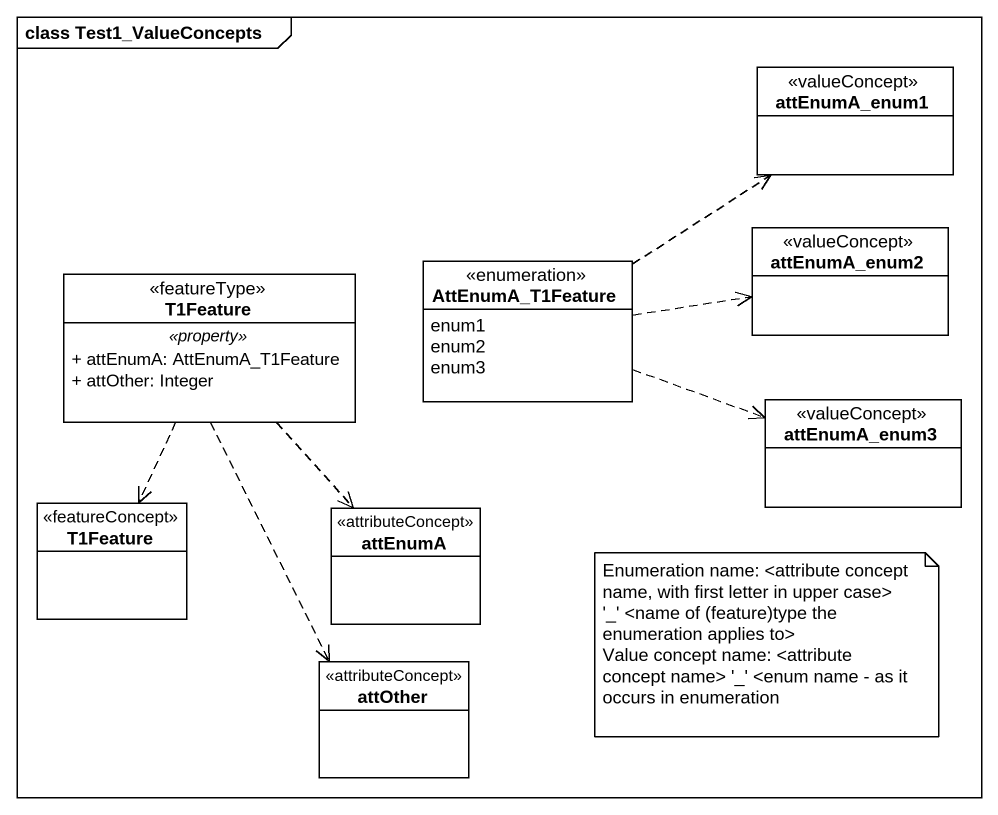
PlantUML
@startuml
mainframe class Test1_ValueConcepts
hide circle
hide empty members
skinparam classAttributeIconSize 0
class attEnumA_enum1 <<valueConcept>>
class T1Feature <<featureType>> {
  .. <<property>> ..
  + attEnumA: AttEnumA_T1Feature
  + attOther: Integer
}
enum AttEnumA_T1Feature {
  enum1
  enum2
  enum3
}
class attEnumA_enum2 <<valueConcept>>
class attEnumA_enum3 <<valueConcept>>
class "T1Feature" as T1Feature_2 <<featureConcept>>
class attEnumA <<attributeConcept>>
class attOther <<attributeConcept>>
T1Feature ..> T1Feature_2
T1Feature ..> attEnumA
T1Feature ..> attOther
AttEnumA_T1Feature .up.> attEnumA_enum1
AttEnumA_T1Feature .right.> attEnumA_enum2
AttEnumA_T1Feature .right.> attEnumA_enum3
note as N1
  Enumeration name: <attribute concept name, with first letter in upper case> '_' <name of (feature)type the enumeration applies to>
  Value concept name: <attribute concept name> '_' <enum name - as it occurs in enumeration
end note
@enduml
